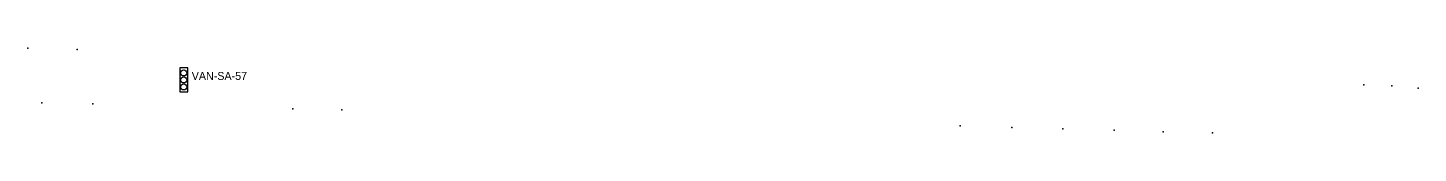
# Model space of a CAD drawing. Header units: inches. Extents: x 486474 to 494239, y 5455982 to 5460069.
# Drawn here: x 489376.6 to 489724.1, y 5457541.6 to 5457562.7 of the extents above; entities that cross this region are included whole.
import ezdxf

# ---------------------------------------------------------------- set-up
doc = ezdxf.new("R2010")
doc.units = ezdxf.units.IN
doc.header["$MEASUREMENT"] = 0
doc.layers.add('Parking Meters', color=10, linetype='Continuous')
doc.layers.add('Traffic Signals', color=10, linetype='Continuous')

msp = doc.modelspace()

# ---------------------------------------------------------------- linework, layer by layer
at = {"layer": 'Parking Meters', "color": 7}
for p in [(489376.65, 5457562.73), (489376.65, 5457562.73), (489389.02, 5457562.35), (489389.02, 5457562.35), (489710.48, 5457553.52), (489710.48, 5457553.52), (489717.47, 5457553.31), (489717.47, 5457553.31), (489724.07, 5457552.69), (489724.07, 5457552.69), (489380.14, 5457549.1), (489380.14, 5457549.1), (489392.88, 5457548.78), (489442.9, 5457547.58), (489442.9, 5457547.58), (489455.09, 5457547.33), (489609.62, 5457543.3), (489609.62, 5457543.3), (489622.56, 5457542.9), (489622.56, 5457542.9), (489635.27, 5457542.59), (489635.27, 5457542.59), (489648.12, 5457542.24), (489648.12, 5457542.24), (489660.34, 5457541.84), (489660.34, 5457541.84), (489672.69, 5457541.55), (489672.69, 5457541.55)]:
    msp.add_point(p, dxfattribs=at)
at = {"layer": 'Traffic Signals', "color": 1}
msp.add_lwpolyline([(489414.61, 5457551.77), (489416.61, 5457551.77), (489416.61, 5457557.77), (489414.61, 5457557.77)], close=True, dxfattribs=at)
for centre in [(489415.61, 5457556.52), (489415.61, 5457554.77), (489415.61, 5457553.02)]:
    msp.add_circle(centre, 0.75, dxfattribs=at)

# ---------------------------------------------------------------- texts
msp.add_text('VAN-SA-57', height=2, dxfattribs=at).set_placement((489417.61, 5457554.77))

doc.saveas('drawing.dxf')
